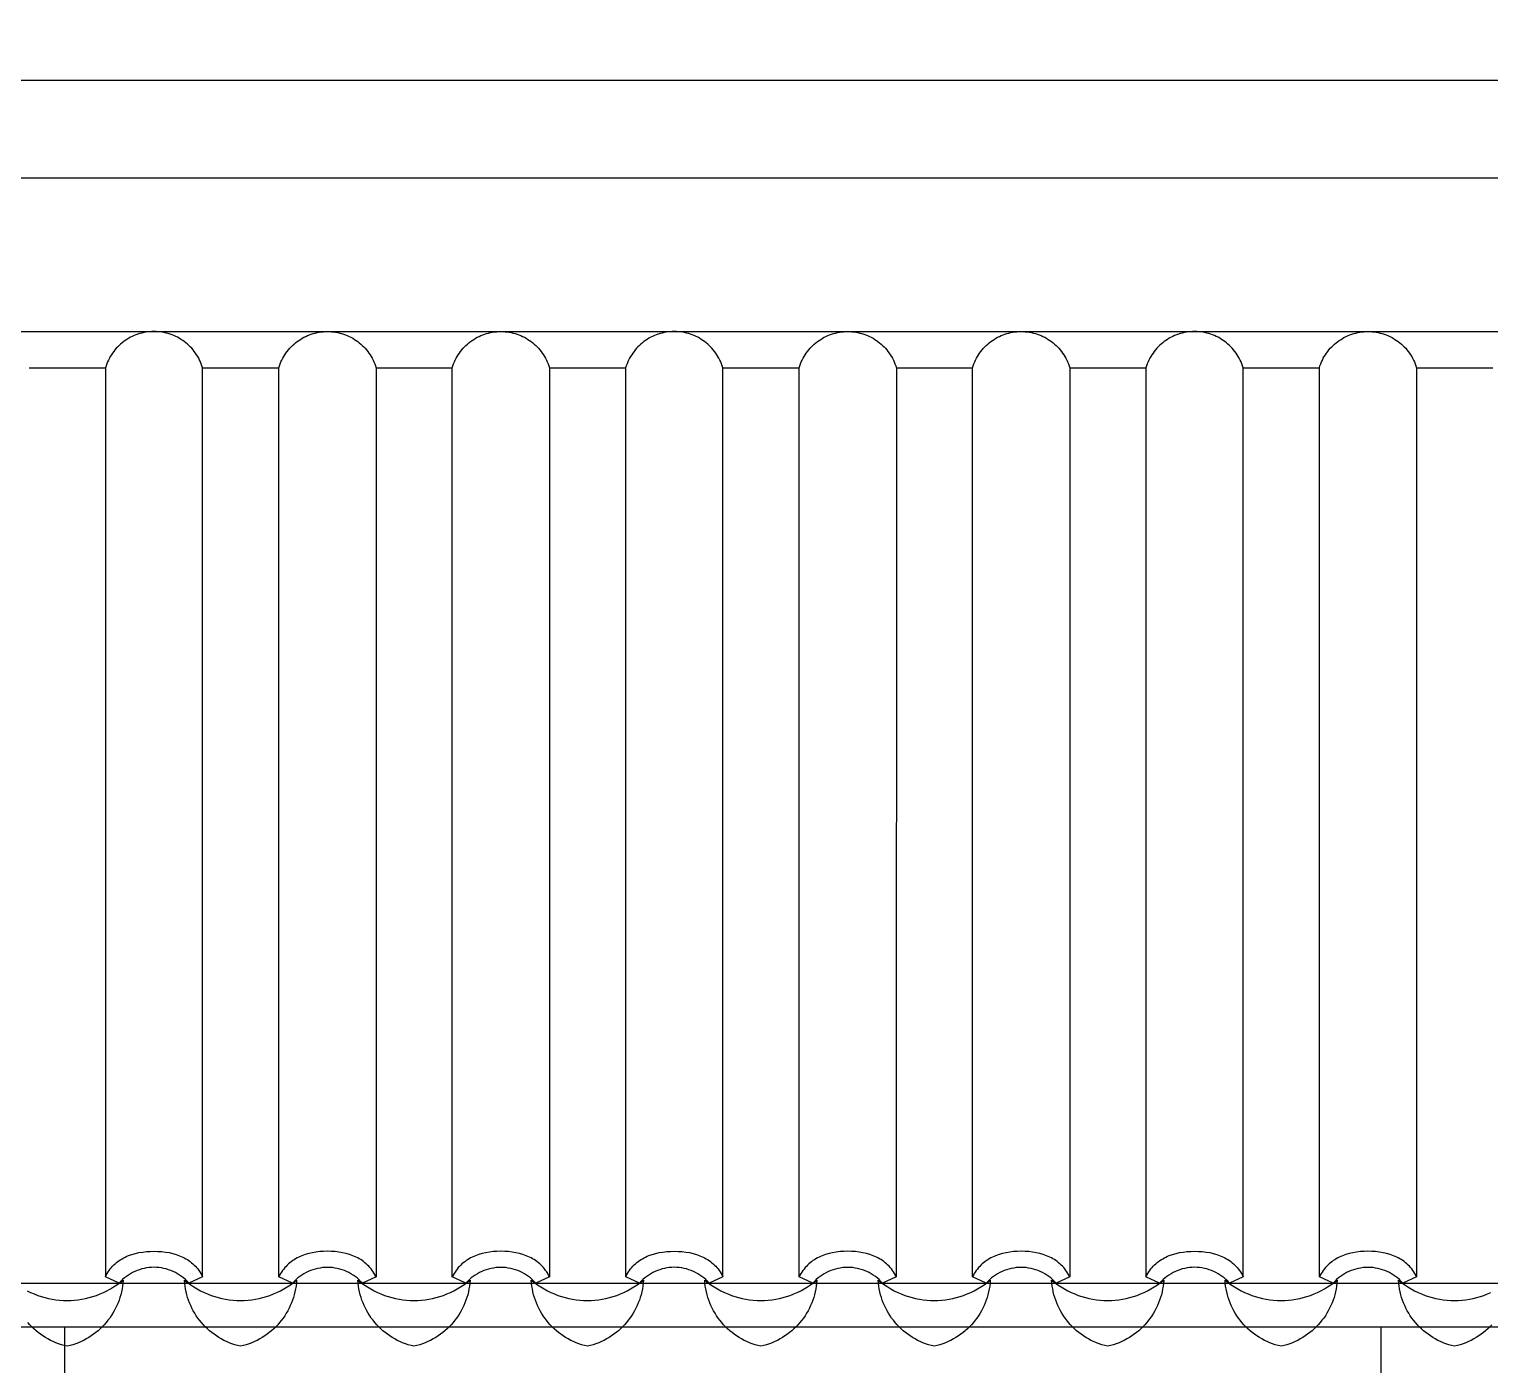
# Model space of a CAD drawing. Extents: x -20250 to 331240, y -699 to 63168.
# Drawn here: x 71886 to 74826, y 13635 to 16323 of the extents above; entities that cross this region are included whole.
import ezdxf

# ---------------------------------------------------------------- set-up
doc = ezdxf.new("R2010")
doc.units = 0
doc.header["$LTSCALE"] = 1000
doc.header["$MEASUREMENT"] = 0
doc.layers.add('DOTE', color=1, linetype='Continuous')
doc.layers.add('WALL', color=9, linetype='Continuous')
doc.layers.add('瓦', color=7, linetype='Continuous', true_color=0x57e157)

msp = doc.modelspace()

# ---------------------------------------------------------------- linework, layer by layer
at = {"layer": 'DOTE', "elevation": 0}
for points in [[(65764.8, 16220.4), (80903.9, 16220.3)], [(65764.8, 13799.2), (80903.9, 13799.2)]]:
    msp.add_lwpolyline(points, dxfattribs=at)
at = {"layer": 'WALL'}
for points in [[(69060.7, 16023.9, 0), (78009.4, 16023.9, 0), (78009.4, 15863.6, 0), (78132.2, 15863.6, 0), (78132.2, 7197.7, 0), (68549.1, 7197.7, 0), (68549.1, 15863.6, 0), (69060.7, 15863.6, 0), (69060.7, 16220.3, 0), (77646.6, 16220.3, 0), (77697.5, 16235.7, 0), (77769.8, 16246.8, 0), (77808, 16277, 0), (77850.1, 16308, 0), (77895.4, 16318.4, 0), (77942.3, 16323.1, 0), (77980.4, 16308.8, 0), (77964.9, 16197.6, 0), (78081, 16168.9, 0), (78069.8, 16111.7, 0), (78039.6, 16084.7, 0), (78009.4, 16023.9, 0)], [(68549.1, 15714.6, 0), (78132.2, 15714.6, 0)], [(68549.1, 13799.2, 0), (78132.2, 13799.2, 0)], [(68549.1, 13711.4, 0), (78132.2, 13711.4, 0)], [(71958, 11977.2, 0), (71958, 13711.4, 0)], [(74607.5, 11977.2, 0), (74607.5, 13711.4, 0)]]:
    msp.add_polyline3d(points, dxfattribs=at)
at = {"layer": '瓦'}
for points in [[(72235.4, 13812), (72207.8, 13799.3), (72204.4, 13803), (72200.8, 13806.5), (72197, 13809.8), (72193.1, 13812.8), (72189, 13815.7), (72184.8, 13818.3), (72180.5, 13820.7), (72176.1, 13822.8), (72171.5, 13824.7), (72166.9, 13826.4), (72162.1, 13827.8), (72157.3, 13829), (72152.4, 13829.9), (72147.5, 13830.6), (72142.5, 13831), (72137.5, 13831.2), (72132.5, 13831), (72127.5, 13830.6), (72122.5, 13829.9), (72117.7, 13829), (72112.9, 13827.8), (72108.1, 13826.4), (72103.5, 13824.7), (72099, 13822.8), (72094.5, 13820.7), (72090.2, 13818.3), (72086, 13815.7), (72082, 13812.8), (72078, 13809.8), (72074.3, 13806.5), (72070.7, 13803), (72067.3, 13799.3), (72039.7, 13812), (72041.5, 13815.4), (72043.4, 13818.7), (72045.3, 13821.9), (72047.4, 13825), (72049.6, 13827.9), (72051.9, 13830.7), (72054.3, 13833.3), (72056.8, 13835.9), (72059.4, 13838.3), (72062.1, 13840.6), (72064.8, 13842.7), (72067.7, 13844.8), (72070.6, 13846.7), (72073.6, 13848.5), (72076.7, 13850.2), (72079.8, 13851.8), (72083.1, 13853.3), (72086.4, 13854.7), (72093.1, 13857.1), (72100.1, 13859.1), (72107.3, 13860.7), (72114.7, 13862), (72122.2, 13862.8), (72129.8, 13863.3), (72137.6, 13863.5), (72145.4, 13863.3), (72153.1, 13862.8), (72160.6, 13861.9), (72168, 13860.7), (72175.1, 13859.1), (72182.1, 13857.1), (72188.9, 13854.6), (72192.2, 13853.2), (72195.4, 13851.8), (72198.5, 13850.2), (72201.6, 13848.5), (72204.6, 13846.7), (72207.5, 13844.7), (72210.4, 13842.7), (72213.1, 13840.5), (72215.8, 13838.2), (72218.4, 13835.8), (72220.9, 13833.2), (72223.2, 13830.6), (72225.5, 13827.8), (72227.7, 13824.9), (72229.8, 13821.8), (72231.8, 13818.7), (72233.7, 13815.3), (72235.4, 13811.9), (72235.4, 15641.8), (72234.1, 15645.8), (72232.7, 15649.7), (72231.1, 15653.6), (72229.3, 15657.3), (72227.4, 15661), (72225.4, 15664.6), (72223.2, 15668), (72221, 15671.4), (72218.5, 15674.7), (72216, 15677.8), (72213.4, 15680.9), (72210.6, 15683.8), (72207.7, 15686.7), (72204.7, 15689.3), (72201.7, 15691.9), (72198.5, 15694.4), (72195.2, 15696.7), (72191.8, 15698.9), (72188.4, 15701), (72184.9, 15703), (72181.2, 15704.7), (72177.6, 15706.4), (72173.8, 15707.9), (72170, 15709.3), (72166.1, 15710.5), (72162.2, 15711.6), (72158.2, 15712.5), (72154.1, 15713.2), (72150, 15713.8), (72145.9, 15714.2), (72141.7, 15714.5), (72137.5, 15714.6), (72133.3, 15714.5), (72129.1, 15714.2), (72125, 15713.8), (72120.9, 15713.2), (72116.8, 15712.5), (72112.8, 15711.6), (72108.9, 15710.5), (72105, 15709.3), (72101.2, 15707.9), (72097.4, 15706.4), (72093.7, 15704.7), (72090.1, 15703), (72086.6, 15701), (72083.1, 15698.9), (72079.8, 15696.7), (72076.5, 15694.4), (72073.3, 15691.9), (72070.2, 15689.3), (72067.3, 15686.7), (72064.4, 15683.8), (72061.6, 15680.9), (72059, 15677.8), (72056.4, 15674.7), (72054, 15671.4), (72051.7, 15668), (72049.6, 15664.6), (72047.6, 15661), (72045.7, 15657.3), (72043.9, 15653.6), (72042.3, 15649.7), (72040.9, 15645.8), (72039.6, 15641.8), (72039.6, 13811.9)], [(72388.6, 13811.9), (72388.6, 15641.8), (72389.9, 15645.8), (72391.4, 15649.7), (72393, 15653.6), (72394.7, 15657.3), (72396.6, 15661), (72398.6, 15664.6), (72400.8, 15668), (72403.1, 15671.4), (72405.5, 15674.7), (72408, 15677.8), (72410.7, 15680.9), (72413.4, 15683.8), (72416.3, 15686.7), (72419.3, 15689.3), (72422.4, 15691.9), (72425.5, 15694.4), (72428.8, 15696.7), (72432.2, 15698.9), (72435.6, 15701), (72439.2, 15703), (72442.8, 15704.7), (72446.5, 15706.4), (72450.2, 15707.9), (72454, 15709.3), (72457.9, 15710.5), (72461.9, 15711.6), (72465.9, 15712.5), (72469.9, 15713.2), (72474, 15713.8), (72478.1, 15714.2), (72482.3, 15714.5), (72486.5, 15714.6), (72490.7, 15714.5), (72494.9, 15714.2), (72499, 15713.8), (72503.1, 15713.2), (72507.2, 15712.5), (72511.2, 15711.6), (72515.1, 15710.5), (72519, 15709.3), (72522.8, 15707.9), (72526.6, 15706.4), (72530.3, 15704.7), (72533.9, 15703), (72537.4, 15701), (72540.9, 15698.9), (72544.2, 15696.7), (72547.5, 15694.4), (72550.7, 15691.9), (72553.8, 15689.3), (72556.7, 15686.7), (72559.6, 15683.8), (72562.4, 15680.9), (72565, 15677.8), (72567.6, 15674.7), (72570, 15671.4), (72572.3, 15668), (72574.4, 15664.6), (72576.4, 15661), (72578.3, 15657.3), (72580.1, 15653.6), (72581.7, 15649.7), (72583.1, 15645.8), (72584.4, 15641.8), (72584.4, 13811.9), (72582.6, 13815.3), (72580.8, 13818.7), (72578.8, 13821.8), (72576.7, 13824.9), (72574.5, 13827.8), (72572.2, 13830.6), (72569.8, 13833.2), (72567.3, 13835.8), (72564.7, 13838.2), (72562, 13840.5), (72559.3, 13842.6), (72556.4, 13844.7), (72553.5, 13846.6), (72550.5, 13848.4), (72547.4, 13850.1), (72544.3, 13851.7), (72541, 13853.2), (72537.8, 13854.6), (72531, 13857), (72524, 13859), (72516.8, 13860.6), (72509.5, 13861.8), (72501.9, 13862.7), (72494.3, 13863.2), (72486.5, 13863.4), (72478.7, 13863.2), (72471.1, 13862.7), (72463.5, 13861.8), (72456.2, 13860.6), (72449, 13858.9), (72442, 13856.9), (72435.2, 13854.5), (72431.9, 13853.1), (72428.7, 13851.7), (72425.6, 13850.1), (72422.5, 13848.3), (72419.5, 13846.5), (72416.6, 13844.6), (72413.7, 13842.5), (72411, 13840.4), (72408.3, 13838.1), (72405.7, 13835.7), (72403.2, 13833.1), (72400.8, 13830.5), (72398.5, 13827.7), (72396.3, 13824.7), (72394.3, 13821.7), (72392.3, 13818.5), (72390.4, 13815.2), (72388.6, 13811.7)], [(72737.7, 13811.9), (72737.7, 15641.8), (72739, 15645.8), (72740.4, 15649.7), (72742, 15653.6), (72743.8, 15657.3), (72745.6, 15661), (72747.7, 15664.6), (72749.8, 15668), (72752.1, 15671.4), (72754.5, 15674.7), (72757, 15677.8), (72759.7, 15680.9), (72762.5, 15683.8), (72765.3, 15686.7), (72768.3, 15689.3), (72771.4, 15691.9), (72774.6, 15694.4), (72777.9, 15696.7), (72781.2, 15698.9), (72784.7, 15701), (72788.2, 15703), (72791.8, 15704.7), (72795.5, 15706.4), (72799.3, 15707.9), (72803.1, 15709.3), (72807, 15710.5), (72810.9, 15711.6), (72814.9, 15712.5), (72819, 15713.2), (72823, 15713.8), (72827.2, 15714.2), (72831.4, 15714.5), (72835.6, 15714.6), (72839.8, 15714.5), (72844, 15714.2), (72848.1, 15713.8), (72852.2, 15713.2), (72856.2, 15712.5), (72860.2, 15711.6), (72864.2, 15710.5), (72868.1, 15709.3), (72871.9, 15707.9), (72875.6, 15706.4), (72879.3, 15704.7), (72882.9, 15703), (72886.5, 15701), (72889.9, 15698.9), (72893.3, 15696.7), (72896.6, 15694.4), (72899.7, 15691.9), (72902.8, 15689.3), (72905.8, 15686.7), (72908.7, 15683.8), (72911.4, 15680.9), (72914.1, 15677.8), (72916.6, 15674.7), (72919, 15671.4), (72921.3, 15668), (72923.5, 15664.6), (72925.5, 15661), (72927.4, 15657.3), (72929.1, 15653.6), (72930.7, 15649.7), (72932.2, 15645.8), (72933.5, 15641.8), (72933.4, 13811.9), (72931.7, 13815.3), (72929.8, 13818.7), (72927.8, 13821.8), (72925.7, 13824.9), (72923.5, 13827.8), (72921.2, 13830.6), (72918.8, 13833.2), (72916.4, 13835.8), (72913.8, 13838.2), (72911.1, 13840.5), (72908.3, 13842.6), (72905.5, 13844.7), (72902.6, 13846.6), (72899.5, 13848.4), (72896.5, 13850.1), (72893.3, 13851.7), (72890.1, 13853.2), (72886.8, 13854.6), (72880.1, 13857), (72873.1, 13859), (72865.9, 13860.6), (72858.5, 13861.8), (72851, 13862.7), (72843.3, 13863.2), (72835.5, 13863.4), (72827.8, 13863.2), (72820.1, 13862.7), (72812.6, 13861.8), (72805.2, 13860.6), (72798, 13858.9), (72791, 13856.9), (72784.3, 13854.5), (72781, 13853.1), (72777.8, 13851.7), (72774.6, 13850.1), (72771.5, 13848.3), (72768.5, 13846.5), (72765.6, 13844.6), (72762.8, 13842.5), (72760, 13840.4), (72757.3, 13838.1), (72754.8, 13835.7), (72752.3, 13833.1), (72749.9, 13830.5), (72747.6, 13827.7), (72745.4, 13824.7), (72743.3, 13821.7), (72741.3, 13818.5), (72739.5, 13815.2), (72737.7, 13811.7)], [(73282.5, 13812), (73254.9, 13799.3), (73251.5, 13803), (73247.9, 13806.5), (73244.1, 13809.8), (73240.2, 13812.8), (73236.2, 13815.7), (73232, 13818.3), (73227.6, 13820.7), (73223.2, 13822.8), (73218.7, 13824.7), (73214, 13826.4), (73209.3, 13827.8), (73204.5, 13829), (73199.6, 13829.9), (73194.7, 13830.6), (73189.7, 13831), (73184.6, 13831.2), (73179.6, 13831), (73174.6, 13830.6), (73169.7, 13829.9), (73164.8, 13829), (73160, 13827.8), (73155.3, 13826.4), (73150.6, 13824.7), (73146.1, 13822.8), (73141.7, 13820.7), (73137.3, 13818.3), (73133.1, 13815.7), (73129.1, 13812.8), (73125.2, 13809.8), (73121.4, 13806.5), (73117.8, 13803), (73114.4, 13799.3), (73086.9, 13812), (73088.6, 13815.4), (73090.5, 13818.7), (73092.5, 13821.9), (73094.6, 13825), (73096.8, 13827.9), (73099.1, 13830.7), (73101.5, 13833.3), (73104, 13835.9), (73106.5, 13838.3), (73109.2, 13840.6), (73112, 13842.7), (73114.8, 13844.8), (73117.7, 13846.7), (73120.8, 13848.5), (73123.8, 13850.2), (73127, 13851.8), (73130.2, 13853.3), (73133.5, 13854.7), (73140.3, 13857.1), (73147.2, 13859.1), (73154.4, 13860.7), (73161.8, 13862), (73169.3, 13862.8), (73177, 13863.3), (73184.8, 13863.5), (73192.5, 13863.3), (73200.2, 13862.8), (73207.7, 13861.9), (73215.1, 13860.7), (73222.3, 13859.1), (73229.3, 13857.1), (73236, 13854.6), (73239.3, 13853.2), (73242.5, 13851.8), (73245.7, 13850.2), (73248.7, 13848.5), (73251.7, 13846.7), (73254.7, 13844.7), (73257.5, 13842.7), (73260.3, 13840.5), (73262.9, 13838.2), (73265.5, 13835.8), (73268, 13833.2), (73270.4, 13830.6), (73272.7, 13827.8), (73274.9, 13824.9), (73277, 13821.8), (73278.9, 13818.7), (73280.8, 13815.3), (73282.6, 13811.9), (73282.5, 15641.8), (73281.2, 15645.8), (73279.8, 15649.7), (73278.2, 15653.6), (73276.5, 15657.3), (73274.6, 15661), (73272.5, 15664.6), (73270.4, 15668), (73268.1, 15671.4), (73265.7, 15674.7), (73263.2, 15677.8), (73260.5, 15680.9), (73257.7, 15683.8), (73254.9, 15686.7), (73251.9, 15689.3), (73248.8, 15691.9), (73245.6, 15694.4), (73242.3, 15696.7), (73239, 15698.9), (73235.5, 15701), (73232, 15703), (73228.4, 15704.7), (73224.7, 15706.4), (73220.9, 15707.9), (73217.1, 15709.3), (73213.2, 15710.5), (73209.3, 15711.6), (73205.3, 15712.5), (73201.3, 15713.2), (73197.2, 15713.8), (73193, 15714.2), (73188.8, 15714.5), (73184.6, 15714.6), (73180.4, 15714.5), (73176.2, 15714.2), (73172.1, 15713.8), (73168, 15713.2), (73164, 15712.5), (73160, 15711.6), (73156, 15710.5), (73152.1, 15709.3), (73148.3, 15707.9), (73144.6, 15706.4), (73140.9, 15704.7), (73137.3, 15703), (73133.7, 15701), (73130.3, 15698.9), (73126.9, 15696.7), (73123.6, 15694.4), (73120.5, 15691.9), (73117.4, 15689.3), (73114.4, 15686.7), (73111.5, 15683.8), (73108.8, 15680.9), (73106.1, 15677.8), (73103.6, 15674.7), (73101.2, 15671.4), (73098.9, 15668), (73096.7, 15664.6), (73094.7, 15661), (73092.8, 15657.3), (73091.1, 15653.6), (73089.5, 15649.7), (73088, 15645.8), (73086.7, 15641.8), (73086.7, 13811.9)], [(73435.8, 13811.9), (73435.8, 15641.8), (73437.1, 15645.8), (73438.5, 15649.7), (73440.1, 15653.6), (73441.8, 15657.3), (73443.7, 15661), (73445.8, 15664.6), (73447.9, 15668), (73450.2, 15671.4), (73452.6, 15674.7), (73455.1, 15677.8), (73457.8, 15680.9), (73460.6, 15683.8), (73463.4, 15686.7), (73466.4, 15689.3), (73469.5, 15691.9), (73472.7, 15694.4), (73476, 15696.7), (73479.3, 15698.9), (73482.8, 15701), (73486.3, 15703), (73489.9, 15704.7), (73493.6, 15706.4), (73497.3, 15707.9), (73501.2, 15709.3), (73505.1, 15710.5), (73509, 15711.6), (73513, 15712.5), (73517, 15713.2), (73521.1, 15713.8), (73525.3, 15714.2), (73529.5, 15714.5), (73533.7, 15714.6), (73537.9, 15714.5), (73542.1, 15714.2), (73546.2, 15713.8), (73550.3, 15713.2), (73554.3, 15712.5), (73558.3, 15711.6), (73562.3, 15710.5), (73566.2, 15709.3), (73570, 15707.9), (73573.7, 15706.4), (73577.4, 15704.7), (73581, 15703), (73584.6, 15701), (73588, 15698.9), (73591.4, 15696.7), (73594.6, 15694.4), (73597.8, 15691.9), (73600.9, 15689.3), (73603.9, 15686.7), (73606.8, 15683.8), (73609.5, 15680.9), (73612.2, 15677.8), (73614.7, 15674.7), (73617.1, 15671.4), (73619.4, 15668), (73621.6, 15664.6), (73623.6, 15661), (73625.5, 15657.3), (73627.2, 15653.6), (73628.8, 15649.7), (73630.3, 15645.8), (73631.6, 15641.8), (73631.5, 13811.9), (73629.8, 13815.3), (73627.9, 13818.7), (73625.9, 13821.8), (73623.8, 13824.9), (73621.6, 13827.8), (73619.3, 13830.6), (73616.9, 13833.2), (73614.4, 13835.8), (73611.9, 13838.2), (73609.2, 13840.5), (73606.4, 13842.6), (73603.6, 13844.7), (73600.6, 13846.6), (73597.6, 13848.4), (73594.6, 13850.1), (73591.4, 13851.7), (73588.2, 13853.2), (73584.9, 13854.6), (73578.1, 13857), (73571.2, 13859), (73564, 13860.6), (73556.6, 13861.8), (73549.1, 13862.7), (73541.4, 13863.2), (73533.6, 13863.4), (73525.9, 13863.2), (73518.2, 13862.7), (73510.7, 13861.8), (73503.3, 13860.6), (73496.1, 13858.9), (73489.1, 13856.9), (73482.4, 13854.5), (73479.1, 13853.1), (73475.9, 13851.7), (73472.7, 13850.1), (73469.6, 13848.3), (73466.6, 13846.5), (73463.7, 13844.6), (73460.9, 13842.5), (73458.1, 13840.4), (73455.4, 13838.1), (73452.9, 13835.7), (73450.4, 13833.1), (73448, 13830.5), (73445.7, 13827.7), (73443.5, 13824.7), (73441.4, 13821.7), (73439.4, 13818.5), (73437.5, 13815.2), (73435.8, 13811.7)], [(73784.8, 13811.9), (73784.8, 15641.8), (73786.1, 15645.8), (73787.6, 15649.7), (73789.2, 15653.6), (73790.9, 15657.3), (73792.8, 15661), (73794.8, 15664.6), (73797, 15668), (73799.2, 15671.4), (73801.7, 15674.7), (73804.2, 15677.8), (73806.8, 15680.9), (73809.6, 15683.8), (73812.5, 15686.7), (73815.5, 15689.3), (73818.5, 15691.9), (73821.7, 15694.4), (73825, 15696.7), (73828.4, 15698.9), (73831.8, 15701), (73835.3, 15703), (73839, 15704.7), (73842.6, 15706.4), (73846.4, 15707.9), (73850.2, 15709.3), (73854.1, 15710.5), (73858, 15711.6), (73862, 15712.5), (73866.1, 15713.2), (73870.2, 15713.8), (73874.3, 15714.2), (73878.5, 15714.5), (73882.7, 15714.6), (73886.9, 15714.5), (73891.1, 15714.2), (73895.2, 15713.8), (73899.3, 15713.2), (73903.4, 15712.5), (73907.4, 15711.6), (73911.3, 15710.5), (73915.2, 15709.3), (73919, 15707.9), (73922.8, 15706.4), (73926.5, 15704.7), (73930.1, 15703), (73933.6, 15701), (73937.1, 15698.9), (73940.4, 15696.7), (73943.7, 15694.4), (73946.9, 15691.9), (73950, 15689.3), (73952.9, 15686.7), (73955.8, 15683.8), (73958.6, 15680.9), (73961.2, 15677.8), (73963.8, 15674.7), (73966.2, 15671.4), (73968.4, 15668), (73970.6, 15664.6), (73972.6, 15661), (73974.5, 15657.3), (73976.3, 15653.6), (73977.9, 15649.7), (73979.3, 15645.8), (73980.6, 15641.8), (73980.6, 13811.9), (73978.8, 13815.3), (73977, 13818.7), (73975, 13821.8), (73972.9, 13824.9), (73970.7, 13827.8), (73968.4, 13830.6), (73966, 13833.2), (73963.5, 13835.8), (73960.9, 13838.2), (73958.2, 13840.5), (73955.5, 13842.6), (73952.6, 13844.7), (73949.7, 13846.6), (73946.7, 13848.4), (73943.6, 13850.1), (73940.5, 13851.7), (73937.2, 13853.2), (73934, 13854.6), (73927.2, 13857), (73920.2, 13859), (73913, 13860.6), (73905.6, 13861.8), (73898.1, 13862.7), (73890.5, 13863.2), (73882.7, 13863.4), (73874.9, 13863.2), (73867.2, 13862.7), (73859.7, 13861.8), (73852.3, 13860.6), (73845.2, 13858.9), (73838.2, 13856.9), (73831.4, 13854.5), (73828.1, 13853.1), (73824.9, 13851.7), (73821.8, 13850.1), (73818.7, 13848.3), (73815.7, 13846.5), (73812.8, 13844.6), (73809.9, 13842.5), (73807.2, 13840.4), (73804.5, 13838.1), (73801.9, 13835.7), (73799.4, 13833.1), (73797, 13830.5), (73794.7, 13827.7), (73792.5, 13824.7), (73790.4, 13821.7), (73788.5, 13818.5), (73786.6, 13815.2), (73784.8, 13811.7)], [(74329.6, 13812), (74302.1, 13799.3), (74298.6, 13803), (74295, 13806.5), (74291.3, 13809.8), (74287.4, 13812.8), (74283.3, 13815.7), (74279.1, 13818.3), (74274.8, 13820.7), (74270.3, 13822.8), (74265.8, 13824.7), (74261.2, 13826.4), (74256.4, 13827.8), (74251.6, 13829), (74246.7, 13829.9), (74241.8, 13830.6), (74236.8, 13831), (74231.8, 13831.2), (74226.7, 13831), (74221.8, 13830.6), (74216.8, 13829.9), (74211.9, 13829), (74207.1, 13827.8), (74202.4, 13826.4), (74197.8, 13824.7), (74193.2, 13822.8), (74188.8, 13820.7), (74184.5, 13818.3), (74180.3, 13815.7), (74176.2, 13812.8), (74172.3, 13809.8), (74168.6, 13806.5), (74165, 13803), (74161.5, 13799.3), (74134, 13812), (74135.8, 13815.4), (74137.6, 13818.7), (74139.6, 13821.9), (74141.7, 13825), (74143.9, 13827.9), (74146.2, 13830.7), (74148.6, 13833.3), (74151.1, 13835.9), (74153.7, 13838.3), (74156.4, 13840.6), (74159.1, 13842.7), (74162, 13844.8), (74164.9, 13846.7), (74167.9, 13848.5), (74171, 13850.2), (74174.1, 13851.8), (74177.3, 13853.3), (74180.6, 13854.7), (74187.4, 13857.1), (74194.4, 13859.1), (74201.6, 13860.7), (74208.9, 13862), (74216.5, 13862.8), (74224.1, 13863.3), (74231.9, 13863.5), (74239.7, 13863.3), (74247.3, 13862.8), (74254.9, 13861.9), (74262.2, 13860.7), (74269.4, 13859.1), (74276.4, 13857.1), (74283.2, 13854.6), (74286.4, 13853.2), (74289.7, 13851.8), (74292.8, 13850.2), (74295.9, 13848.5), (74298.9, 13846.7), (74301.8, 13844.7), (74304.6, 13842.7), (74307.4, 13840.5), (74310.1, 13838.2), (74312.6, 13835.8), (74315.1, 13833.2), (74317.5, 13830.6), (74319.8, 13827.8), (74322, 13824.9), (74324.1, 13821.8), (74326.1, 13818.7), (74328, 13815.3), (74329.7, 13811.9), (74329.7, 15641.8), (74328.4, 15645.8), (74326.9, 15649.7), (74325.3, 15653.6), (74323.6, 15657.3), (74321.7, 15661), (74319.7, 15664.6), (74317.5, 15668), (74315.2, 15671.4), (74312.8, 15674.7), (74310.3, 15677.8), (74307.6, 15680.9), (74304.9, 15683.8), (74302, 15686.7), (74299, 15689.3), (74295.9, 15691.9), (74292.8, 15694.4), (74289.5, 15696.7), (74286.1, 15698.9), (74282.7, 15701), (74279.1, 15703), (74275.5, 15704.7), (74271.8, 15706.4), (74268.1, 15707.9), (74264.3, 15709.3), (74260.4, 15710.5), (74256.4, 15711.6), (74252.4, 15712.5), (74248.4, 15713.2), (74244.3, 15713.8), (74240.2, 15714.2), (74236, 15714.5), (74231.8, 15714.6), (74227.6, 15714.5), (74223.4, 15714.2), (74219.2, 15713.8), (74215.2, 15713.2), (74211.1, 15712.5), (74207.1, 15711.6), (74203.2, 15710.5), (74199.3, 15709.3), (74195.5, 15707.9), (74191.7, 15706.4), (74188, 15704.7), (74184.4, 15703), (74180.9, 15701), (74177.4, 15698.9), (74174.1, 15696.7), (74170.8, 15694.4), (74167.6, 15691.9), (74164.5, 15689.3), (74161.5, 15686.7), (74158.7, 15683.8), (74155.9, 15680.9), (74153.3, 15677.8), (74150.7, 15674.7), (74148.3, 15671.4), (74146, 15668), (74143.9, 15664.6), (74141.8, 15661), (74140, 15657.3), (74138.2, 15653.6), (74136.6, 15649.7), (74135.2, 15645.8), (74133.9, 15641.8), (74133.9, 13811.9)], [(74482.9, 13811.9), (74482.9, 15641.8), (74484.2, 15645.8), (74485.6, 15649.7), (74487.2, 15653.6), (74489, 15657.3), (74490.9, 15661), (74492.9, 15664.6), (74495.1, 15668), (74497.3, 15671.4), (74499.8, 15674.7), (74502.3, 15677.8), (74504.9, 15680.9), (74507.7, 15683.8), (74510.6, 15686.7), (74513.6, 15689.3), (74516.6, 15691.9), (74519.8, 15694.4), (74523.1, 15696.7), (74526.5, 15698.9), (74529.9, 15701), (74533.4, 15703), (74537, 15704.7), (74540.7, 15706.4), (74544.5, 15707.9), (74548.3, 15709.3), (74552.2, 15710.5), (74556.1, 15711.6), (74560.1, 15712.5), (74564.2, 15713.2), (74568.3, 15713.8), (74572.4, 15714.2), (74576.6, 15714.5), (74580.8, 15714.6), (74585, 15714.5), (74589.2, 15714.2), (74593.3, 15713.8), (74597.4, 15713.2), (74601.5, 15712.5), (74605.5, 15711.6), (74609.4, 15710.5), (74613.3, 15709.3), (74617.1, 15707.9), (74620.9, 15706.4), (74624.6, 15704.7), (74628.2, 15703), (74631.7, 15701), (74635.1, 15698.9), (74638.5, 15696.7), (74641.8, 15694.4), (74645, 15691.9), (74648, 15689.3), (74651, 15686.7), (74653.9, 15683.8), (74656.7, 15680.9), (74659.3, 15677.8), (74661.8, 15674.7), (74664.3, 15671.4), (74666.5, 15668), (74668.7, 15664.6), (74670.7, 15661), (74672.6, 15657.3), (74674.4, 15653.6), (74676, 15649.7), (74677.4, 15645.8), (74678.7, 15641.8), (74678.7, 13811.9), (74676.9, 13815.3), (74675, 13818.7), (74673.1, 13821.8), (74671, 13824.9), (74668.8, 13827.8), (74666.5, 13830.6), (74664.1, 13833.2), (74661.6, 13835.8), (74659, 13838.2), (74656.3, 13840.5), (74653.6, 13842.6), (74650.7, 13844.7), (74647.8, 13846.6), (74644.8, 13848.4), (74641.7, 13850.1), (74638.6, 13851.7), (74635.3, 13853.2), (74632, 13854.6), (74625.3, 13857), (74618.3, 13859), (74611.1, 13860.6), (74603.7, 13861.8), (74596.2, 13862.7), (74588.5, 13863.2), (74580.8, 13863.4), (74573, 13863.2), (74565.3, 13862.7), (74557.8, 13861.8), (74550.4, 13860.6), (74543.2, 13858.9), (74536.3, 13856.9), (74529.5, 13854.5), (74526.2, 13853.1), (74523, 13851.7), (74519.9, 13850.1), (74516.8, 13848.3), (74513.8, 13846.5), (74510.9, 13844.6), (74508, 13842.5), (74505.3, 13840.4), (74502.6, 13838.1), (74500, 13835.7), (74497.5, 13833.1), (74495.1, 13830.5), (74492.8, 13827.7), (74490.6, 13824.7), (74488.5, 13821.7), (74486.6, 13818.5), (74484.7, 13815.2), (74482.9, 13811.7)], [(71886.4, 15641.8), (72039.6, 15641.8)], [(72235.4, 15641.8), (72388.6, 15641.8)], [(72584.4, 15641.8), (72737.7, 15641.8)], [(72933.5, 15641.8), (73086.7, 15641.8)], [(73282.5, 15641.8), (73435.8, 15641.8)], [(73631.6, 15641.8), (73784.8, 15641.8)], [(73980.6, 15641.8), (74133.9, 15641.8)], [(74329.7, 15641.8), (74482.9, 15641.8)], [(74678.7, 15641.8), (74831.9, 15641.8)], [(72584.4, 13811.8), (72556.8, 13799.2), (72553.4, 13802.9), (72549.8, 13806.4), (72546.1, 13809.7), (72542.2, 13812.7), (72538.1, 13815.5), (72533.9, 13818.2), (72529.6, 13820.5), (72525.1, 13822.7), (72520.6, 13824.6), (72515.9, 13826.3), (72511.2, 13827.7), (72506.4, 13828.9), (72501.5, 13829.8), (72496.6, 13830.5), (72491.6, 13830.9), (72486.6, 13831), (72481.5, 13830.9), (72476.5, 13830.5), (72471.6, 13829.8), (72466.7, 13828.9), (72461.9, 13827.7), (72457.2, 13826.3), (72452.5, 13824.6), (72448, 13822.7), (72443.6, 13820.6), (72439.2, 13818.2), (72435, 13815.6), (72431, 13812.7), (72427.1, 13809.7), (72423.3, 13806.4), (72419.7, 13802.9), (72416.3, 13799.2), (72388.7, 13811.8)], [(72933.4, 13811.8), (72905.9, 13799.2), (72902.5, 13802.9), (72898.9, 13806.4), (72895.1, 13809.7), (72891.2, 13812.7), (72887.1, 13815.5), (72882.9, 13818.2), (72878.6, 13820.5), (72874.2, 13822.7), (72869.6, 13824.6), (72865, 13826.3), (72860.2, 13827.7), (72855.4, 13828.9), (72850.6, 13829.8), (72845.6, 13830.5), (72840.6, 13830.9), (72835.6, 13831), (72830.6, 13830.9), (72825.6, 13830.5), (72820.6, 13829.8), (72815.8, 13828.9), (72811, 13827.7), (72806.2, 13826.3), (72801.6, 13824.6), (72797, 13822.7), (72792.6, 13820.6), (72788.3, 13818.2), (72784.1, 13815.6), (72780, 13812.7), (72776.1, 13809.7), (72772.3, 13806.4), (72768.7, 13802.9), (72765.3, 13799.2), (72737.8, 13811.8)], [(73631.5, 13811.8), (73604, 13799.2), (73600.6, 13802.9), (73597, 13806.4), (73593.2, 13809.7), (73589.3, 13812.7), (73585.2, 13815.5), (73581, 13818.2), (73576.7, 13820.5), (73572.3, 13822.7), (73567.7, 13824.6), (73563.1, 13826.3), (73558.3, 13827.7), (73553.5, 13828.9), (73548.7, 13829.8), (73543.7, 13830.5), (73538.7, 13830.9), (73533.7, 13831), (73528.7, 13830.9), (73523.7, 13830.5), (73518.7, 13829.8), (73513.9, 13828.9), (73509.1, 13827.7), (73504.3, 13826.3), (73499.7, 13824.6), (73495.1, 13822.7), (73490.7, 13820.6), (73486.4, 13818.2), (73482.2, 13815.6), (73478.1, 13812.7), (73474.2, 13809.7), (73470.4, 13806.4), (73466.8, 13802.9), (73463.4, 13799.2), (73435.9, 13811.8)], [(73980.6, 13811.8), (73953, 13799.2), (73949.6, 13802.9), (73946, 13806.4), (73942.3, 13809.7), (73938.3, 13812.7), (73934.3, 13815.5), (73930.1, 13818.2), (73925.8, 13820.5), (73921.3, 13822.7), (73916.8, 13824.6), (73912.1, 13826.3), (73907.4, 13827.7), (73902.6, 13828.9), (73897.7, 13829.8), (73892.8, 13830.5), (73887.8, 13830.9), (73882.7, 13831), (73877.7, 13830.9), (73872.7, 13830.5), (73867.8, 13829.8), (73862.9, 13828.9), (73858.1, 13827.7), (73853.4, 13826.3), (73848.7, 13824.6), (73844.2, 13822.7), (73839.7, 13820.6), (73835.4, 13818.2), (73831.2, 13815.6), (73827.2, 13812.7), (73823.2, 13809.7), (73819.5, 13806.4), (73815.9, 13802.9), (73812.5, 13799.2), (73784.9, 13811.8)], [(74678.7, 13811.8), (74651.1, 13799.2), (74647.7, 13802.9), (74644.1, 13806.4), (74640.3, 13809.7), (74636.4, 13812.7), (74632.4, 13815.5), (74628.2, 13818.2), (74623.9, 13820.5), (74619.4, 13822.7), (74614.9, 13824.6), (74610.2, 13826.3), (74605.5, 13827.7), (74600.7, 13828.9), (74595.8, 13829.8), (74590.9, 13830.5), (74585.9, 13830.9), (74580.8, 13831), (74575.8, 13830.9), (74570.8, 13830.5), (74565.9, 13829.8), (74561, 13828.9), (74556.2, 13827.7), (74551.5, 13826.3), (74546.8, 13824.6), (74542.3, 13822.7), (74537.8, 13820.6), (74533.5, 13818.2), (74529.3, 13815.6), (74525.3, 13812.7), (74521.3, 13809.7), (74517.6, 13806.4), (74514, 13802.9), (74510.6, 13799.2), (74483, 13811.8)], [(71882.3, 13783.9), (71889.2, 13780.5), (71896.2, 13777.5), (71903.4, 13774.7), (71910.6, 13772.3), (71917.9, 13770.3), (71925.2, 13768.5), (71932.6, 13767.1), (71940.1, 13765.9), (71947.6, 13765.2), (71955.1, 13764.7), (71962.6, 13764.5), (71970.1, 13764.7), (71977.6, 13765.2), (71985.1, 13765.9), (71992.5, 13767.1), (71999.9, 13768.5), (72007.3, 13770.3), (72014.6, 13772.3), (72021.8, 13774.7), (72028.9, 13777.5), (72035.9, 13780.5), (72042.9, 13783.9), (72049.7, 13787.6), (72056.3, 13791.6), (72062.8, 13795.9), (72069.2, 13800.5), (72075.4, 13805.5), (72074.9, 13799.5), (72074.2, 13793.5), (72073.3, 13787.6), (72072.1, 13781.8), (72070.7, 13776.1), (72069, 13770.4), (72067.2, 13764.9), (72065.1, 13759.4), (72062.8, 13754.1), (72060.3, 13748.8), (72057.6, 13743.7), (72054.7, 13738.7), (72051.6, 13733.8), (72048.4, 13729.1), (72044.9, 13724.5), (72041.3, 13720), (72037.5, 13715.7), (72033.5, 13711.5), (72029.3, 13707.5), (72025, 13703.6), (72020.6, 13699.9), (72016, 13696.4), (72011.2, 13693.1), (72006.3, 13690), (72001.3, 13687), (71996.1, 13684.2), (71990.8, 13681.7), (71985.4, 13679.4), (71979.9, 13677.2), (71974.2, 13675.3), (71968.5, 13673.6), (71962.6, 13672.2), (71956.7, 13673.6), (71951, 13675.3), (71945.3, 13677.2), (71939.8, 13679.4), (71934.4, 13681.7), (71929.1, 13684.2), (71923.9, 13687), (71918.9, 13690), (71914, 13693.1), (71909.2, 13696.4), (71904.6, 13699.9), (71900.1, 13703.6), (71895.8, 13707.5), (71891.7, 13711.5), (71887.7, 13715.7), (71883.9, 13720)], [(74829.8, 13715.7), (74825.9, 13711.5), (74821.7, 13707.5), (74817.4, 13703.6), (74813, 13699.9), (74808.3, 13696.4), (74803.6, 13693.1), (74798.7, 13690), (74793.7, 13687), (74788.5, 13684.2), (74783.2, 13681.7), (74777.8, 13679.4), (74772.2, 13677.2), (74766.6, 13675.3), (74760.8, 13673.6), (74755, 13672.2), (74749.1, 13673.6), (74743.3, 13675.3), (74737.7, 13677.2), (74732.2, 13679.4), (74726.7, 13681.7), (74721.4, 13684.2), (74716.3, 13687), (74711.2, 13690), (74706.3, 13693.1), (74701.6, 13696.4), (74697, 13699.9), (74692.5, 13703.6), (74688.2, 13707.5), (74684.1, 13711.5), (74680.1, 13715.7), (74676.3, 13720), (74672.6, 13724.5), (74669.2, 13729.1), (74665.9, 13733.8), (74662.8, 13738.7), (74659.9, 13743.7), (74657.2, 13748.8), (74654.7, 13754.1), (74652.4, 13759.4), (74650.4, 13764.9), (74648.5, 13770.4), (74646.9, 13776.1), (74645.5, 13781.8), (74644.3, 13787.6), (74643.3, 13793.5), (74642.6, 13799.5), (74642.1, 13805.5), (74648.3, 13800.5), (74654.7, 13795.9), (74661.2, 13791.6), (74667.9, 13787.6), (74674.7, 13783.9), (74681.6, 13780.5), (74688.6, 13777.5), (74695.7, 13774.7), (74702.9, 13772.3), (74710.2, 13770.3), (74717.6, 13768.5), (74725, 13767.1), (74732.4, 13765.9), (74739.9, 13765.2), (74747.4, 13764.7), (74755, 13764.5), (74762.5, 13764.7), (74770, 13765.2), (74777.5, 13765.9), (74784.9, 13767.1), (74792.3, 13768.5), (74799.7, 13770.3), (74807, 13772.3), (74814.2, 13774.7), (74821.3, 13777.5), (74828.3, 13780.5)]]:
    msp.add_lwpolyline(points, dxfattribs=at)
for points in [[(72424.4, 13805.5), (72424, 13799.5), (72423.3, 13793.5), (72422.3, 13787.6), (72421.1, 13781.8), (72419.7, 13776.1), (72418.1, 13770.4), (72416.2, 13764.9), (72414.1, 13759.4), (72411.8, 13754.1), (72409.4, 13748.8), (72406.7, 13743.7), (72403.8, 13738.7), (72400.7, 13733.8), (72397.4, 13729.1), (72394, 13724.5), (72390.3, 13720), (72386.5, 13715.7), (72382.5, 13711.5), (72378.4, 13707.5), (72374.1, 13703.6), (72369.6, 13699.9), (72365, 13696.4), (72360.3, 13693.1), (72355.4, 13690), (72350.3, 13687), (72345.2, 13684.2), (72339.9, 13681.7), (72334.4, 13679.4), (72328.9, 13677.2), (72323.3, 13675.3), (72317.5, 13673.6), (72311.6, 13672.2), (72305.8, 13673.6), (72300, 13675.3), (72294.4, 13677.2), (72288.8, 13679.4), (72283.4, 13681.7), (72278.1, 13684.2), (72272.9, 13687), (72267.9, 13690), (72263, 13693.1), (72258.3, 13696.4), (72253.6, 13699.9), (72249.2, 13703.6), (72244.9, 13707.5), (72240.7, 13711.5), (72236.8, 13715.7), (72232.9, 13720), (72229.3, 13724.5), (72225.8, 13729.1), (72222.6, 13733.8), (72219.5, 13738.7), (72216.6, 13743.7), (72213.9, 13748.8), (72211.4, 13754.1), (72209.1, 13759.4), (72207, 13764.9), (72205.2, 13770.4), (72203.5, 13776.1), (72202.1, 13781.8), (72200.9, 13787.6), (72200, 13793.5), (72199.3, 13799.5), (72198.8, 13805.5), (72205, 13800.5), (72211.4, 13795.9), (72217.9, 13791.6), (72224.5, 13787.6), (72231.3, 13783.9), (72238.3, 13780.5), (72245.3, 13777.5), (72252.4, 13774.7), (72259.6, 13772.3), (72266.9, 13770.3), (72274.3, 13768.5), (72281.7, 13767.1), (72289.1, 13765.9), (72296.6, 13765.2), (72304.1, 13764.7), (72311.6, 13764.5), (72319.1, 13764.7), (72326.7, 13765.2), (72334.1, 13765.9), (72341.6, 13767.1), (72349, 13768.5), (72356.3, 13770.3), (72363.6, 13772.3), (72370.8, 13774.7), (72378, 13777.5), (72385, 13780.5), (72391.9, 13783.9), (72398.7, 13787.6), (72405.4, 13791.6), (72411.9, 13795.9), (72418.2, 13800.5)], [(72773.5, 13805.5), (72773, 13799.5), (72772.3, 13793.5), (72771.4, 13787.6), (72770.2, 13781.8), (72768.8, 13776.1), (72767.1, 13770.4), (72765.3, 13764.9), (72763.2, 13759.4), (72760.9, 13754.1), (72758.4, 13748.8), (72755.7, 13743.7), (72752.8, 13738.7), (72749.7, 13733.8), (72746.5, 13729.1), (72743, 13724.5), (72739.4, 13720), (72735.6, 13715.7), (72731.6, 13711.5), (72727.4, 13707.5), (72723.1, 13703.6), (72718.7, 13699.9), (72714.1, 13696.4), (72709.3, 13693.1), (72704.4, 13690), (72699.4, 13687), (72694.2, 13684.2), (72688.9, 13681.7), (72683.5, 13679.4), (72678, 13677.2), (72672.3, 13675.3), (72666.5, 13673.6), (72660.7, 13672.2), (72654.8, 13673.6), (72649.1, 13675.3), (72643.4, 13677.2), (72637.9, 13679.4), (72632.5, 13681.7), (72627.2, 13684.2), (72622, 13687), (72617, 13690), (72612.1, 13693.1), (72607.3, 13696.4), (72602.7, 13699.9), (72598.2, 13703.6), (72593.9, 13707.5), (72589.8, 13711.5), (72585.8, 13715.7), (72582, 13720), (72578.4, 13724.5), (72574.9, 13729.1), (72571.6, 13733.8), (72568.5, 13738.7), (72565.6, 13743.7), (72562.9, 13748.8), (72560.5, 13754.1), (72558.2, 13759.4), (72556.1, 13764.9), (72554.2, 13770.4), (72552.6, 13776.1), (72551.2, 13781.8), (72550, 13787.6), (72549, 13793.5), (72548.3, 13799.5), (72547.9, 13805.5), (72554.1, 13800.5), (72560.4, 13795.9), (72566.9, 13791.6), (72573.6, 13787.6), (72580.4, 13783.9), (72587.3, 13780.5), (72594.3, 13777.5), (72601.5, 13774.7), (72608.7, 13772.3), (72615.9, 13770.3), (72623.3, 13768.5), (72630.7, 13767.1), (72638.2, 13765.9), (72645.6, 13765.2), (72653.2, 13764.7), (72660.7, 13764.5), (72668.2, 13764.7), (72675.7, 13765.2), (72683.2, 13765.9), (72690.6, 13767.1), (72698, 13768.5), (72705.4, 13770.3), (72712.7, 13772.3), (72719.9, 13774.7), (72727, 13777.5), (72734, 13780.5), (72741, 13783.9), (72747.7, 13787.6), (72754.4, 13791.6), (72760.9, 13795.9), (72767.3, 13800.5)], [(73122.5, 13805.5), (73122.1, 13799.5), (73121.4, 13793.5), (73120.4, 13787.6), (73119.2, 13781.8), (73117.8, 13776.1), (73116.2, 13770.4), (73114.3, 13764.9), (73112.2, 13759.4), (73109.9, 13754.1), (73107.4, 13748.8), (73104.8, 13743.7), (73101.9, 13738.7), (73098.8, 13733.8), (73095.5, 13729.1), (73092, 13724.5), (73088.4, 13720), (73084.6, 13715.7), (73080.6, 13711.5), (73076.5, 13707.5), (73072.2, 13703.6), (73067.7, 13699.9), (73063.1, 13696.4), (73058.4, 13693.1), (73053.5, 13690), (73048.4, 13687), (73043.3, 13684.2), (73038, 13681.7), (73032.5, 13679.4), (73027, 13677.2), (73021.4, 13675.3), (73015.6, 13673.6), (73009.7, 13672.2), (73003.9, 13673.6), (72998.1, 13675.3), (72992.5, 13677.2), (72986.9, 13679.4), (72981.5, 13681.7), (72976.2, 13684.2), (72971, 13687), (72966, 13690), (72961.1, 13693.1), (72956.3, 13696.4), (72951.7, 13699.9), (72947.3, 13703.6), (72943, 13707.5), (72938.8, 13711.5), (72934.8, 13715.7), (72931, 13720), (72927.4, 13724.5), (72923.9, 13729.1), (72920.7, 13733.8), (72917.6, 13738.7), (72914.7, 13743.7), (72912, 13748.8), (72909.5, 13754.1), (72907.2, 13759.4), (72905.1, 13764.9), (72903.3, 13770.4), (72901.6, 13776.1), (72900.2, 13781.8), (72899, 13787.6), (72898.1, 13793.5), (72897.4, 13799.5), (72896.9, 13805.5), (72903.1, 13800.5), (72909.5, 13795.9), (72916, 13791.6), (72922.6, 13787.6), (72929.4, 13783.9), (72936.4, 13780.5), (72943.4, 13777.5), (72950.5, 13774.7), (72957.7, 13772.3), (72965, 13770.3), (72972.3, 13768.5), (72979.8, 13767.1), (72987.2, 13765.9), (72994.7, 13765.2), (73002.2, 13764.7), (73009.7, 13764.5), (73017.2, 13764.7), (73024.7, 13765.2), (73032.2, 13765.9), (73039.7, 13767.1), (73047.1, 13768.5), (73054.4, 13770.3), (73061.7, 13772.3), (73068.9, 13774.7), (73076.1, 13777.5), (73083.1, 13780.5), (73090, 13783.9), (73096.8, 13787.6), (73103.5, 13791.6), (73110, 13795.9), (73116.3, 13800.5)], [(73471.6, 13805.5), (73471.1, 13799.5), (73470.4, 13793.5), (73469.5, 13787.6), (73468.3, 13781.8), (73466.9, 13776.1), (73465.2, 13770.4), (73463.4, 13764.9), (73461.3, 13759.4), (73459, 13754.1), (73456.5, 13748.8), (73453.8, 13743.7), (73450.9, 13738.7), (73447.8, 13733.8), (73444.5, 13729.1), (73441.1, 13724.5), (73437.5, 13720), (73433.6, 13715.7), (73429.7, 13711.5), (73425.5, 13707.5), (73421.2, 13703.6), (73416.8, 13699.9), (73412.2, 13696.4), (73407.4, 13693.1), (73402.5, 13690), (73397.5, 13687), (73392.3, 13684.2), (73387, 13681.7), (73381.6, 13679.4), (73376, 13677.2), (73370.4, 13675.3), (73364.6, 13673.6), (73358.8, 13672.2), (73352.9, 13673.6), (73347.2, 13675.3), (73341.5, 13677.2), (73336, 13679.4), (73330.5, 13681.7), (73325.2, 13684.2), (73320.1, 13687), (73315, 13690), (73310.1, 13693.1), (73305.4, 13696.4), (73300.8, 13699.9), (73296.3, 13703.6), (73292, 13707.5), (73287.9, 13711.5), (73283.9, 13715.7), (73280.1, 13720), (73276.4, 13724.5), (73273, 13729.1), (73269.7, 13733.8), (73266.6, 13738.7), (73263.7, 13743.7), (73261, 13748.8), (73258.5, 13754.1), (73256.3, 13759.4), (73254.2, 13764.9), (73252.3, 13770.4), (73250.7, 13776.1), (73249.3, 13781.8), (73248.1, 13787.6), (73247.1, 13793.5), (73246.4, 13799.5), (73245.9, 13805.5), (73252.1, 13800.5), (73258.5, 13795.9), (73265, 13791.6), (73271.7, 13787.6), (73278.5, 13783.9), (73285.4, 13780.5), (73292.4, 13777.5), (73299.5, 13774.7), (73306.8, 13772.3), (73314, 13770.3), (73321.4, 13768.5), (73328.8, 13767.1), (73336.3, 13765.9), (73343.7, 13765.2), (73351.2, 13764.7), (73358.8, 13764.5), (73366.3, 13764.7), (73373.8, 13765.2), (73381.3, 13765.9), (73388.7, 13767.1), (73396.1, 13768.5), (73403.5, 13770.3), (73410.8, 13772.3), (73418, 13774.7), (73425.1, 13777.5), (73432.1, 13780.5), (73439, 13783.9), (73445.8, 13787.6), (73452.5, 13791.6), (73459, 13795.9), (73465.4, 13800.5)], [(73820.6, 13805.5), (73820.2, 13799.5), (73819.5, 13793.5), (73818.5, 13787.6), (73817.3, 13781.8), (73815.9, 13776.1), (73814.3, 13770.4), (73812.4, 13764.9), (73810.3, 13759.4), (73808, 13754.1), (73805.5, 13748.8), (73802.8, 13743.7), (73800, 13738.7), (73796.9, 13733.8), (73793.6, 13729.1), (73790.1, 13724.5), (73786.5, 13720), (73782.7, 13715.7), (73778.7, 13711.5), (73774.6, 13707.5), (73770.3, 13703.6), (73765.8, 13699.9), (73761.2, 13696.4), (73756.4, 13693.1), (73751.5, 13690), (73746.5, 13687), (73741.3, 13684.2), (73736, 13681.7), (73730.6, 13679.4), (73725.1, 13677.2), (73719.4, 13675.3), (73713.7, 13673.6), (73707.8, 13672.2), (73702, 13673.6), (73696.2, 13675.3), (73690.5, 13677.2), (73685, 13679.4), (73679.6, 13681.7), (73674.3, 13684.2), (73669.1, 13687), (73664.1, 13690), (73659.2, 13693.1), (73654.4, 13696.4), (73649.8, 13699.9), (73645.4, 13703.6), (73641.1, 13707.5), (73636.9, 13711.5), (73632.9, 13715.7), (73629.1, 13720), (73625.5, 13724.5), (73622, 13729.1), (73618.8, 13733.8), (73615.7, 13738.7), (73612.8, 13743.7), (73610.1, 13748.8), (73607.6, 13754.1), (73605.3, 13759.4), (73603.2, 13764.9), (73601.4, 13770.4), (73599.7, 13776.1), (73598.3, 13781.8), (73597.1, 13787.6), (73596.2, 13793.5), (73595.5, 13799.5), (73595, 13805.5), (73601.2, 13800.5), (73607.6, 13795.9), (73614.1, 13791.6), (73620.7, 13787.6), (73627.5, 13783.9), (73634.4, 13780.5), (73641.5, 13777.5), (73648.6, 13774.7), (73655.8, 13772.3), (73663.1, 13770.3), (73670.4, 13768.5), (73677.9, 13767.1), (73685.3, 13765.9), (73692.8, 13765.2), (73700.3, 13764.7), (73707.8, 13764.5), (73715.3, 13764.7), (73722.8, 13765.2), (73730.3, 13765.9), (73737.8, 13767.1), (73745.2, 13768.5), (73752.5, 13770.3), (73759.8, 13772.3), (73767, 13774.7), (73774.2, 13777.5), (73781.2, 13780.5), (73788.1, 13783.9), (73794.9, 13787.6), (73801.5, 13791.6), (73808.1, 13795.9), (73814.4, 13800.5)], [(74169.7, 13805.5), (74169.2, 13799.5), (74168.5, 13793.5), (74167.5, 13787.6), (74166.4, 13781.8), (74164.9, 13776.1), (74163.3, 13770.4), (74161.4, 13764.9), (74159.4, 13759.4), (74157.1, 13754.1), (74154.6, 13748.8), (74151.9, 13743.7), (74149, 13738.7), (74145.9, 13733.8), (74142.6, 13729.1), (74139.2, 13724.5), (74135.6, 13720), (74131.7, 13715.7), (74127.8, 13711.5), (74123.6, 13707.5), (74119.3, 13703.6), (74114.9, 13699.9), (74110.2, 13696.4), (74105.5, 13693.1), (74100.6, 13690), (74095.6, 13687), (74090.4, 13684.2), (74085.1, 13681.7), (74079.7, 13679.4), (74074.1, 13677.2), (74068.5, 13675.3), (74062.7, 13673.6), (74056.9, 13672.2), (74051, 13673.6), (74045.2, 13675.3), (74039.6, 13677.2), (74034.1, 13679.4), (74028.6, 13681.7), (74023.3, 13684.2), (74018.2, 13687), (74013.1, 13690), (74008.2, 13693.1), (74003.5, 13696.4), (73998.9, 13699.9), (73994.4, 13703.6), (73990.1, 13707.5), (73986, 13711.5), (73982, 13715.7), (73978.2, 13720), (73974.5, 13724.5), (73971.1, 13729.1), (73967.8, 13733.8), (73964.7, 13738.7), (73961.8, 13743.7), (73959.1, 13748.8), (73956.6, 13754.1), (73954.4, 13759.4), (73952.3, 13764.9), (73950.4, 13770.4), (73948.8, 13776.1), (73947.4, 13781.8), (73946.2, 13787.6), (73945.2, 13793.5), (73944.5, 13799.5), (73944, 13805.5), (73950.2, 13800.5), (73956.6, 13795.9), (73963.1, 13791.6), (73969.8, 13787.6), (73976.6, 13783.9), (73983.5, 13780.5), (73990.5, 13777.5), (73997.6, 13774.7), (74004.8, 13772.3), (74012.1, 13770.3), (74019.5, 13768.5), (74026.9, 13767.1), (74034.4, 13765.9), (74041.8, 13765.2), (74049.3, 13764.7), (74056.9, 13764.5), (74064.4, 13764.7), (74071.9, 13765.2), (74079.4, 13765.9), (74086.8, 13767.1), (74094.2, 13768.5), (74101.6, 13770.3), (74108.9, 13772.3), (74116.1, 13774.7), (74123.2, 13777.5), (74130.2, 13780.5), (74137.1, 13783.9), (74143.9, 13787.6), (74150.6, 13791.6), (74157.1, 13795.9), (74163.5, 13800.5)], [(74518.7, 13805.5), (74518.3, 13799.5), (74517.5, 13793.5), (74516.6, 13787.6), (74515.4, 13781.8), (74514, 13776.1), (74512.4, 13770.4), (74510.5, 13764.9), (74508.4, 13759.4), (74506.1, 13754.1), (74503.6, 13748.8), (74500.9, 13743.7), (74498, 13738.7), (74495, 13733.8), (74491.7, 13729.1), (74488.2, 13724.5), (74484.6, 13720), (74480.8, 13715.7), (74476.8, 13711.5), (74472.7, 13707.5), (74468.4, 13703.6), (74463.9, 13699.9), (74459.3, 13696.4), (74454.5, 13693.1), (74449.6, 13690), (74444.6, 13687), (74439.4, 13684.2), (74434.1, 13681.7), (74428.7, 13679.4), (74423.2, 13677.2), (74417.5, 13675.3), (74411.8, 13673.6), (74405.9, 13672.2), (74400.1, 13673.6), (74394.3, 13675.3), (74388.6, 13677.2), (74383.1, 13679.4), (74377.7, 13681.7), (74372.4, 13684.2), (74367.2, 13687), (74362.2, 13690), (74357.3, 13693.1), (74352.5, 13696.4), (74347.9, 13699.9), (74343.5, 13703.6), (74339.2, 13707.5), (74335, 13711.5), (74331, 13715.7), (74327.2, 13720), (74323.6, 13724.5), (74320.1, 13729.1), (74316.9, 13733.8), (74313.8, 13738.7), (74310.9, 13743.7), (74308.2, 13748.8), (74305.7, 13754.1), (74303.4, 13759.4), (74301.3, 13764.9), (74299.5, 13770.4), (74297.8, 13776.1), (74296.4, 13781.8), (74295.2, 13787.6), (74294.3, 13793.5), (74293.6, 13799.5), (74293.1, 13805.5), (74299.3, 13800.5), (74305.7, 13795.9), (74312.2, 13791.6), (74318.8, 13787.6), (74325.6, 13783.9), (74332.5, 13780.5), (74339.6, 13777.5), (74346.7, 13774.7), (74353.9, 13772.3), (74361.2, 13770.3), (74368.5, 13768.5), (74375.9, 13767.1), (74383.4, 13765.9), (74390.9, 13765.2), (74398.4, 13764.7), (74405.9, 13764.5), (74413.4, 13764.7), (74420.9, 13765.2), (74428.4, 13765.9), (74435.9, 13767.1), (74443.3, 13768.5), (74450.6, 13770.3), (74457.9, 13772.3), (74465.1, 13774.7), (74472.3, 13777.5), (74479.3, 13780.5), (74486.2, 13783.9), (74493, 13787.6), (74499.6, 13791.6), (74506.2, 13795.9), (74512.5, 13800.5)]]:
    msp.add_lwpolyline(points, close=True, dxfattribs=at)

doc.saveas('drawing.dxf')
